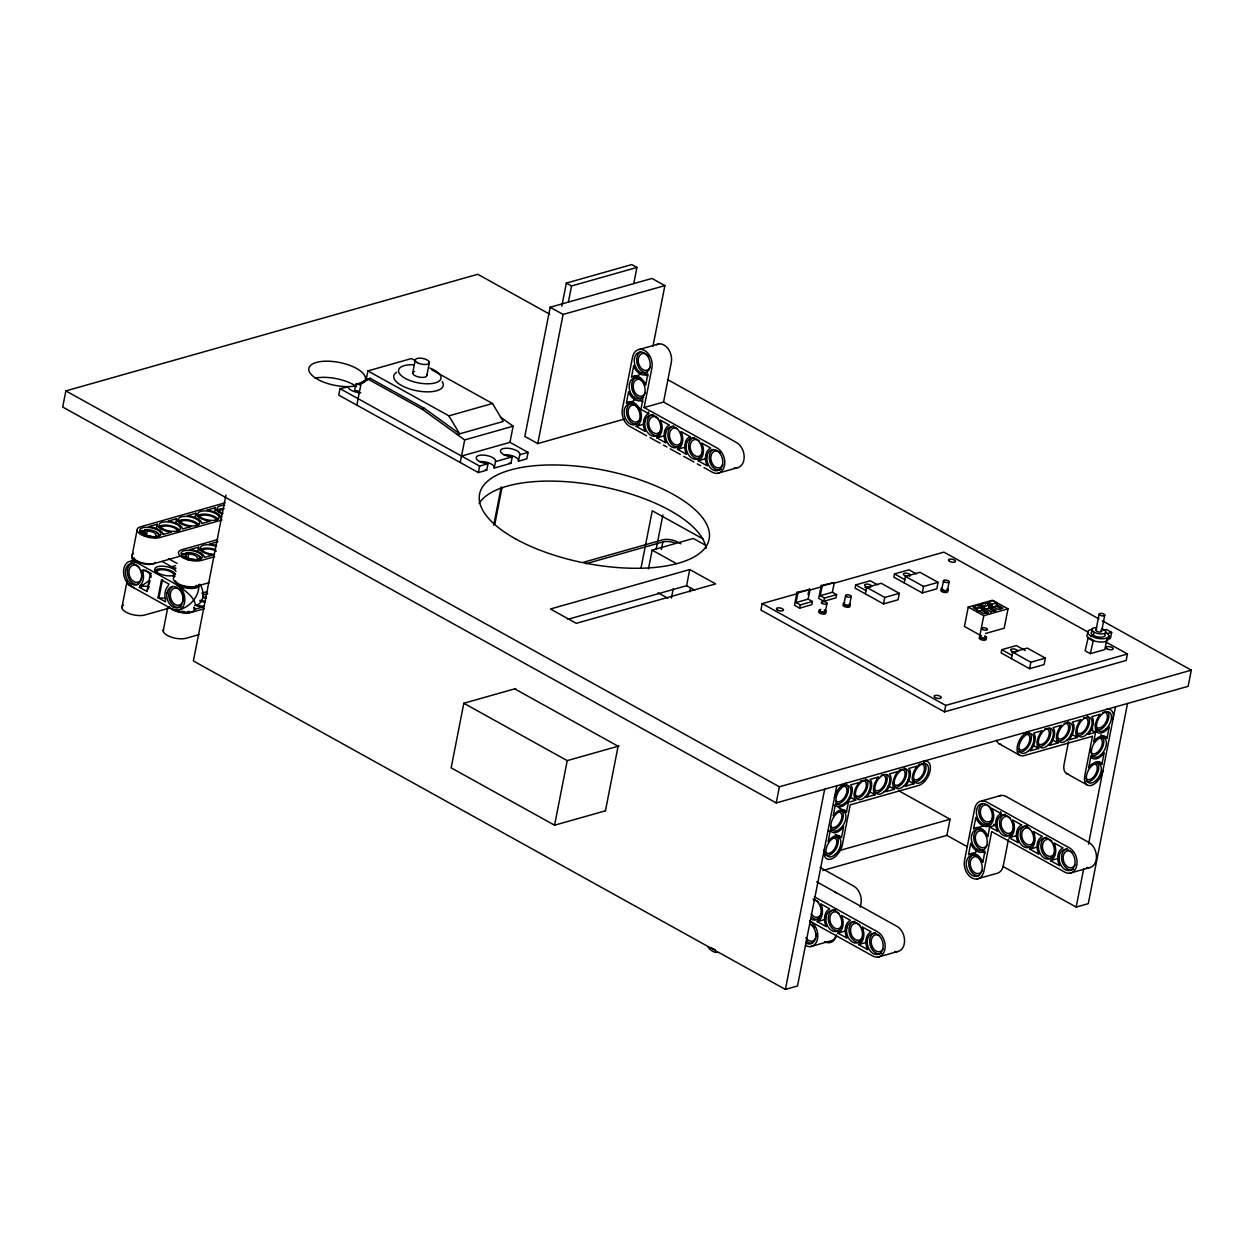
<?xml version="1.0" encoding="UTF-8"?>
<svg xmlns="http://www.w3.org/2000/svg" width="1254" height="1254" viewBox="0 0 1254 1254"><rect width="100%" height="100%" fill="white"/><g stroke="black" fill="none" stroke-linecap="round" stroke-linejoin="round"><path stroke-width="1.5" d="M150.966 577.436L151.138 575.508L147.643 571.558M130.855 562.262L131.952 560.742L135.902 562.137L177.269 585.069C184.26 590.211 193.9 596.136 195.577 605.165L194.636 605.557M180.012 586.809L177.269 585.069L179.698 586.888A13.496 9.64 74.2 0 1 184.197 604.114A13.496 9.64 74.2 0 1 172.519 609.287L131.153 586.355L128.817 583.972M183.021 589.051L183.335 587.421A13.496 5.471 11.1 0 0 199.637 584.489M141.89 532.715L142.329 530.458L144.868 531.868L144.179 535.38M549.644 314.158L477.774 274.281L65.866 390.903L62.7 407.048L776.226 802.936L1188.134 686.314L1191.3 670.153L1102.329 620.793M121.889 607.626L126.952 581.793M132.015 555.961L137.094 530.128M147.079 591.48L139.429 587.389L140.73 584.975A13.496 9.64 74.2 0 0 143.097 572.859L142.925 569.614L151.358 573.486M139.429 587.389L143.066 586.355L143.379 584.74L149.007 580.696M156.248 529.063L157.189 524.219A13.136 5.329 11.1 0 0 171.406 532.119L162.926 534.517A13.136 5.329 11.1 0 0 148.709 526.633L157.189 524.219M146.906 591.527L150.386 573.752M149.273 584.145L149.963 580.586M158.02 597.703L161.5 579.928L168.976 584.066L167.675 586.48A13.496 9.64 74.2 0 0 165.324 598.597L165.481 601.842L158.02 597.703L165.653 598.377M158.992 597.421L162.471 579.646M175.623 523.576L176.579 518.733A13.136 5.329 11.1 0 0 190.796 526.633L182.316 529.031A13.136 5.329 11.1 0 0 168.099 521.131L176.579 518.733M163.192 630.887L167.895 606.905M195.013 518.09L195.953 513.247A13.136 5.329 11.1 0 0 210.17 521.131L201.69 523.545A13.136 5.329 11.1 0 0 187.473 515.645L195.953 513.247M197.615 552.011L198.555 547.167A13.136 5.329 11.1 0 0 212.772 555.052L204.292 557.45A13.136 5.329 11.1 0 0 190.075 549.566L198.555 547.167M214.387 512.604L215.343 507.76L206.863 510.159A13.136 5.329 11.1 0 1 221.08 518.059M225.939 495.064L193.382 660.952L785.396 989.422L797.513 985.989L836.794 785.772M360.76 392.8L358.252 392.565A9.891 4.013 11.1 0 1 348.204 386.984L340.006 388.646L338.737 395.104L478.338 472.554L486.709 470.187L487.978 463.729L486.223 463.572A9.891 4.013 11.1 0 1 476.175 457.992L476.426 456.973A9.891 4.013 11.1 0 1 483.088 455.077L485.596 455.312A9.891 4.013 11.1 0 1 495.643 460.892L494.201 468.071L510.942 463.322L512.212 456.864L510.456 456.707A9.891 4.013 11.1 0 1 500.393 451.126L500.644 450.108A9.891 4.013 11.1 0 1 507.306 448.227L509.829 448.462A9.891 4.013 11.1 0 1 519.877 454.042L518.435 461.206L526.805 458.839L528.075 452.38L509.97 442.333L461.519 456.064M365.165 381.529L355.87 384.147L354.6 390.621L356.355 390.778A9.891 4.013 11.1 0 1 358.895 391.295M356.841 405.152L361.277 382.533L370.134 378.269L424.416 408.381L459.622 433.821L448.916 415.858L367.877 370.902L365.964 380.589L363.55 381.279M412.676 373.19L415.215 360.274M426.846 375.307L429.385 362.39M460.249 462.522L464.685 439.919L513.137 426.188L509.97 442.333M478.338 472.554L479.608 466.096L487.978 463.729M493.731 525.128L501.224 486.96M494.844 524.141L501.976 487.712M515.707 688.571L463.823 703.259L451.158 767.84L554.566 825.21L605.29 810.852M652.942 346.402L664.871 285.614L651.955 278.451L550.177 307.261L524.846 436.423L537.762 443.602L624.461 419.055M561.823 306.164L566.353 283.106L631.765 264.578L636.938 267.447L633.772 283.592M537.762 443.602L563.109 314.44L664.871 285.614M568.36 302.12L571.526 285.975L636.938 267.447M626.389 403.051L628.615 391.75A13.136 9.389 74.2 0 0 642.832 399.634L640.935 409.321L648.679 413.632A13.136 9.389 74.2 0 0 645.199 431.392L636.154 426.36A13.136 9.389 74.2 0 0 640.355 410.324L639.007 407.628A13.136 9.389 74.2 0 0 626.389 403.051L633.662 400.998L634.399 397.22M554.566 825.21L567.231 760.629L619.115 745.942M703.996 467.585L712.429 472.272A13.496 9.64 74.2 0 0 724.498 465.532A13.496 9.64 74.2 0 0 717.178 448.054L644.148 407.534L651.908 367.971A13.496 9.64 74.2 0 0 644.587 350.477A13.496 9.64 74.2 0 0 632.518 357.218L622.376 408.882A13.496 9.64 74.2 0 0 629.696 426.376L646.578 435.734M644.148 407.534L663.538 402.048L671.298 362.484A13.496 9.64 74.2 0 0 667.504 347.969A13.496 9.64 74.2 0 0 656.422 344.74M641.029 568.015L652.252 510.77L703.133 539.001M648.475 568.83L652.143 550.13L693.321 538.468L704.638 544.738M656.14 549.33L662.88 514.986M605.447 810.805L618.112 746.224L514.704 688.854M661.36 549.503L662.849 541.963A10.8 4.373 11.1 0 1 675.608 543.17M671.392 598.127L673.226 588.769M567.968 619.272L686.581 585.696L689.747 569.535L715.595 583.894L576.276 623.332L550.428 608.989L689.747 569.535M689.825 591.778L690.562 588.032M797.779 593.518L762.181 603.582L760.912 610.04L944.466 711.88L1126.186 660.435L1127.456 653.977L1105.37 641.719M810.053 589.427L797.027 592.358L794.487 605.274L799.66 608.143L811.777 604.71L812.42 601.481L808.156 599.114L796.039 602.547L797.936 592.86L810.053 589.427L808.156 599.114M799.66 608.143L800.303 604.914L812.42 601.481M808.062 594.459L809.144 588.925M776.226 802.936L779.392 786.791L1191.3 670.153M834.286 582.577L821.26 585.493L818.721 598.409L823.894 601.277L836.01 597.844L836.637 594.615L832.39 592.264L820.273 595.681L822.169 585.994L834.286 582.577L832.39 592.264M823.894 601.277L824.521 598.048L836.637 594.615M825.43 611.372L827.013 603.299M843.989 603.676L845.588 595.603M849.663 604.522L851.247 596.449M877.628 584.881L870.245 580.774L855.698 584.897L855.071 588.126L883.506 603.895L898.052 599.788L899.306 593.33L881.217 583.282L866.671 587.405L865.417 593.863M785.396 989.422L824.677 789.205M883.506 603.895L884.775 597.437L899.306 593.33M846.528 811.996L848.425 802.309L855.698 800.256A13.136 7.493 -61 0 1 859.178 782.496L850.698 784.894A13.136 7.493 -61 0 1 848.331 801.212L846.419 803.406A13.136 7.493 -61 0 1 835.415 804.472L833.205 815.774A13.136 7.493 -61 0 1 846.528 811.996L838.769 807.701A13.136 7.493 -61 0 0 838.111 806.761M916.392 573.893L909.009 569.802L894.478 573.909L893.836 577.138L922.27 592.923L936.816 588.8L938.086 582.342L919.981 572.31L905.451 576.417L904.181 582.875M860.244 907.253L860.965 903.554A13.496 9.64 74.2 0 0 853.645 886.076L820.116 867.454M922.27 592.923L923.54 586.464L938.086 582.342M941.895 588.957L943.478 580.884M947.554 589.803L949.137 581.731M944.466 711.88L945.735 705.422L1127.456 653.977M1007.997 608.848L992.478 600.243L968.245 607.093L964.451 626.467L979.954 635.073L983.763 615.698L1007.997 608.848L1004.188 628.223L985.55 633.489M985.707 609.099L988.936 608.19L995.394 611.764L995.707 610.149L990.864 611.529L978.418 604.867L973.574 606.231L973.261 607.845L983.606 613.582L988.45 612.218L979.405 607.187M976.819 611.607L977.446 608.378L982.305 607.014L981.663 610.243L978.433 611.153M978.104 606.481L978.418 604.867M980.534 605.792L980.847 604.177L985.691 602.798L989.563 604.961L988.936 608.19M984.092 609.554L984.719 606.325L989.563 604.961M985.378 604.412L985.691 602.798M996.836 602.892L991.992 604.271L991.365 607.5L996.209 606.121L996.836 602.892L992.964 600.744L988.121 602.124L987.791 603.738L998.137 609.475L1002.981 608.096L996.522 604.506M822.64 870.558L946.895 835.383L950.062 819.238L898.836 790.819M990.55 613.143L990.864 611.529M1025.161 650.481L1016.304 645.575L1001.758 649.682L1001.131 652.911L1029.565 668.696L1044.112 664.573L1045.366 658.115L1027.277 648.083L1012.73 652.19L1011.476 658.648M968.543 854.57L970.768 843.268A13.136 9.389 74.2 0 0 984.986 851.152L982.76 862.47A13.136 9.389 74.2 0 0 968.543 854.57L975.816 852.516L976.552 848.754M973.606 828.737L975.831 817.436A13.136 9.389 74.2 0 0 987.588 826.386L989.625 825.555A13.136 9.389 74.2 0 0 991.93 808.469L1000.974 813.485A13.136 9.389 74.2 0 0 997.494 831.245L989.735 826.935L987.838 836.622A13.136 9.389 74.2 0 0 973.606 828.737L980.879 826.684A13.136 9.389 74.2 0 1 983.34 825.634M1029.565 668.696L1030.835 662.237L1045.366 658.115M1008.482 839.302L1003.31 865.668A13.496 9.64 74.2 0 1 996.397 873.474L977.023 878.96M1088.143 637.737L1085.133 650.795L1090.306 653.663L1104.837 649.541L1107.016 638.474M1068.518 741.725L1064.082 764.329A13.496 7.696 -61 0 0 1068.518 774.126M1093.943 632.173L1093.316 635.402L1090.886 636.076L1087.986 633.662A10.8 4.373 11.1 0 1 1092.547 629.336M1090.306 653.663L1093.316 640.606M1095.949 630.37L1099.131 614.225M1101.623 631.217L1104.79 615.071M1109.32 636.076L1108.74 639.007L1110.433 638.537L1111.64 632.377L1106.467 629.508L1103.739 630.276M1095.573 732.336L1093.676 742.023A13.136 7.493 -61 0 1 1107 738.245L1109.226 726.944A13.136 7.493 -61 0 1 1097.36 732.367L1096.137 731.051A13.136 7.493 -61 0 1 1100.275 714.231L1091.795 716.63A13.136 7.493 -61 0 1 1088.3 734.389L1095.573 732.336L1090.917 729.75M1101.937 764.078L1104.147 752.776A13.136 7.493 -61 0 1 1090.823 756.554L1088.613 767.856A13.136 7.493 -61 0 1 1101.937 764.078L1098.833 762.369M1003.028 866.514L1076.167 907.097L1083.644 868.959M1088.503 844.177L1115.449 706.88M1127.55 703.463L1088.284 903.664L1076.167 907.097M145.056 532.198L145.229 529.69A9.295 3.762 11.1 0 1 156.311 531.962A9.295 3.762 11.1 0 1 158.129 536.853L155.653 535.192A5.847 2.367 11.1 0 0 148.38 531.147L144.759 529.784M186.423 555.146L186.58 552.638A9.295 3.762 11.1 0 1 197.677 554.911A9.295 3.762 11.1 0 1 199.48 559.801L197.019 558.14A5.847 2.367 11.1 0 0 189.746 554.111L186.125 552.732M144.038 535.536L144.696 532.26M146.216 536.477L147.298 531.179M187.583 559.425L188.649 554.127M194.307 607.187A13.496 5.471 11.1 0 1 190.028 612.391A13.496 5.471 11.1 0 1 175.325 610.604C187.301 609.538 199.872 597.594 198.743 584.599M494.201 468.071L494.374 467.35A9.891 4.013 11.1 0 0 484.326 461.786L481.818 461.535A9.891 4.013 11.1 0 0 479.498 461.597M518.435 461.206L518.607 460.5A9.891 4.013 11.1 0 0 508.56 454.92L506.052 454.685A9.891 4.013 11.1 0 0 503.732 454.747M147.392 589.929L149.054 587.217M144.868 531.868L144.445 532.276A5.847 2.367 11.1 0 0 151.718 536.304L155.355 537.684M183.648 557.434A9.295 3.762 11.1 0 1 183.35 553.563L185.811 555.224A5.847 2.367 11.1 0 0 193.085 559.253L194.182 559.221M365.964 380.589L370.134 378.269M142.329 530.458L141.984 530.614A9.295 3.762 11.1 0 0 142.282 534.486M996.131 823.925L994.861 824.317A13.136 9.389 74.2 0 1 993.529 824.474M367.877 370.902L411.484 358.55L414.87 360.415M367.704 378.943L422.002 409.07L424.416 408.381M639.43 349.411L658.805 343.925M448.916 415.858L492.524 403.506L503.23 421.469L457.208 434.511M633.286 376.702L638.725 375.15A13.136 9.389 74.2 0 1 641.186 374.1M225.093 502.838L140.667 526.743A13.496 5.471 11.1 0 0 141.279 534.69A13.496 5.471 11.1 0 0 160.057 537.496L221.974 519.971M217.679 539.581L182.034 549.675A13.496 5.471 11.1 0 0 182.645 557.622A13.496 5.471 11.1 0 0 201.424 560.428L214.559 556.713M495.471 461.613L512.212 456.864M519.705 454.747L528.075 452.38M217.945 541.681L209.465 544.079A13.136 5.329 11.1 0 1 216.597 545.788M636.154 426.36L643.427 424.307M179.385 556.415L154.994 563.328A13.496 5.471 11.1 0 1 137.564 561.196A13.496 5.471 11.1 0 1 133.582 553.422M142.595 571.228L146.232 570.194M169.933 567.247L175.56 565.664M656.83 437.834L665.89 442.866A13.136 9.389 74.2 0 1 669.37 425.106L660.325 420.074A13.136 9.389 74.2 0 1 656.83 437.834L664.103 435.781A13.136 9.389 74.2 0 0 665.278 435.122M139.743 585.775L143.379 584.74M677.521 449.308L686.565 454.34A13.136 9.389 74.2 0 1 690.045 436.58L681 431.548A13.136 9.389 74.2 0 1 677.521 449.308L684.778 447.255M209.496 582.546L196.361 586.261A13.496 5.471 11.1 0 1 178.93 584.129A13.496 5.471 11.1 0 1 174.949 576.354M201.847 593.158L207.474 591.574M202.646 595.101L207.741 593.659M169.243 608.096L144.853 614.993A13.496 5.471 11.1 0 1 127.422 612.861A13.496 5.471 11.1 0 1 123.441 605.086M698.196 460.798L707.24 465.814A13.136 9.389 74.2 0 1 710.736 448.054L701.676 443.023A13.136 9.389 74.2 0 1 698.196 460.798L705.469 458.729A13.136 9.389 74.2 0 0 706.645 458.071M204.355 608.707L191.235 612.422A13.496 5.471 11.1 0 1 168.82 606.575M717.601 473.338L736.976 467.852M199.292 634.54L186.156 638.255A13.496 5.471 11.1 0 1 170.199 636.75A13.496 5.471 11.1 0 1 163.522 629.508M583.627 562.231L662.676 539.847A10.8 4.373 11.1 0 1 677.709 542.089L680.812 543.813M586.041 563.704L662.849 541.963M809.018 590.321L822.138 586.621M833.377 583.439L943.901 552.136L1088.378 632.282M1107.533 633.536L1111.64 632.377M875.088 794.77L866.608 797.168A13.136 7.493 -61 0 0 870.088 779.408L878.568 777.01A13.136 7.493 -61 0 0 875.088 794.77L868.881 791.321M894.463 789.283L885.982 791.682A13.136 7.493 -61 0 0 889.478 773.922L897.958 771.508A13.136 7.493 -61 0 0 894.463 789.283L888.255 785.835M913.852 783.781L905.372 786.195A13.136 7.493 -61 0 0 908.852 768.436L917.332 766.022A13.136 7.493 -61 0 0 913.852 783.781L907.645 780.349M1038.641 748.466L1030.161 750.864A13.136 7.493 -61 0 0 1033.641 733.104L1042.121 730.69A13.136 7.493 -61 0 0 1038.641 748.466L1032.434 745.017M1058.015 742.964L1049.535 745.378A13.136 7.493 -61 0 0 1053.015 727.618L1061.495 725.204A13.136 7.493 -61 0 0 1058.015 742.964L1051.808 739.531M1077.405 737.477L1068.925 739.876A13.136 7.493 -61 0 0 1072.405 722.116L1080.885 719.718A13.136 7.493 -61 0 0 1077.405 737.477L1071.198 734.045M981.568 800.945L1000.958 795.459M838.989 850.682L950.062 819.238M989.735 826.935L997.008 824.881M1010.943 837.186L1016.398 835.634A13.136 9.389 74.2 0 0 1017.574 834.976M1029.8 849.177L1038.845 854.193A13.136 9.389 74.2 0 1 1042.34 836.434L1033.28 831.418A13.136 9.389 74.2 0 1 1029.8 849.177L1037.074 847.108A13.136 9.389 74.2 0 0 1038.249 846.45M817.232 921.627L826.276 926.643A13.136 9.389 74.2 0 1 829.756 908.884L820.712 903.868A13.136 9.389 74.2 0 1 817.232 921.627L824.489 919.558A13.136 9.389 74.2 0 0 825.665 918.9M1050.491 860.652L1059.536 865.668A13.136 9.389 74.2 0 1 1063.016 847.908L1053.971 842.892A13.136 9.389 74.2 0 1 1050.491 860.652L1057.749 858.582A13.136 9.389 74.2 0 0 1058.94 857.924M837.907 933.101L846.952 938.117A13.136 9.389 74.2 0 1 850.431 920.358L841.387 915.342A13.136 9.389 74.2 0 1 837.907 933.101L845.18 931.032A13.136 9.389 74.2 0 0 846.356 930.374M810.617 946.598L830.007 941.111A13.496 9.64 74.2 0 0 835.963 936.268M1069.881 873.192L1089.271 867.705M858.582 944.575L867.643 949.591A13.136 9.389 74.2 0 1 871.122 931.832L862.078 926.816A13.136 9.389 74.2 0 1 858.582 944.575L865.856 942.506M877.988 957.115L897.362 951.629M149.038 586.214L143.066 586.355M355.87 384.147L357.625 384.32A9.891 4.013 11.1 0 1 360.149 384.837M509.187 463.165L510.942 463.322M484.953 470.031L486.709 470.187M175.435 610.181L172.519 609.287L175.325 610.604M180.09 586.37L183.335 587.421M1090.886 636.076L1095.745 637.957A10.8 4.373 11.1 0 0 1108.332 634.399L1105.432 631.969M566.353 283.106L571.526 285.975M550.177 307.261L563.109 314.44M667.708 379.664L1098.896 618.896M663.538 402.048L736.568 442.552A13.496 9.64 74.2 0 1 744.108 458.415A13.496 9.64 74.2 0 1 734.405 467.758M1087.673 637.878L1092.845 640.747M996.209 606.121L1001.053 608.817M988.121 602.124L991.992 604.271M989.249 606.575L995.707 610.149M980.847 604.177L984.719 606.325M981.663 610.243L988.136 613.833M973.574 606.231L977.446 608.378M968.245 607.093L983.763 615.698M905.451 576.417L923.54 586.464M649.964 437.615L660.09 443.226M663.476 445.107L666.846 446.973M670.216 448.854L680.358 454.465M683.728 456.346L693.854 461.958M697.24 463.839L700.61 465.704M894.478 573.909L904.808 579.646M1012.73 652.19L1030.835 662.237M1001.758 649.682L1012.103 655.419M866.671 587.405L884.775 597.437M855.698 584.897L866.044 590.634M1100.793 734.813L1107 738.245M821.26 585.493L822.169 585.994M431.752 369.789L492.524 403.506M820.273 595.681L824.521 598.048M797.027 592.358L797.936 592.86M796.039 602.547L800.303 604.914M762.181 603.582L945.735 705.422M1066.558 773.53L1087.249 785.004M652.143 550.13L676.376 563.579M999.156 743.826L1019.847 755.3M340.006 388.646L479.608 466.096M686.581 585.696L694.653 590.164M658.099 592.828L667.786 598.205M946.895 835.383L967.304 846.701M849.491 796.807L855.698 800.256M65.866 390.903L779.392 786.791M835.258 834.396L839.914 836.967M816.62 881.766L896.955 926.345A13.496 9.64 74.2 0 1 904.495 942.209A13.496 9.64 74.2 0 1 894.792 951.535M814.332 896.735L877.565 931.832A13.496 9.64 74.2 0 1 884.885 949.309A13.496 9.64 74.2 0 1 872.815 956.05L809.582 920.953M463.823 703.259L567.231 760.629M168.553 558.72L177.112 563.469M162.346 561.573L175.576 568.924M500.487 417.049L513.137 426.188M422.002 409.07L464.685 439.919M356.042 385.809A28.795 11.662 11.1 0 1 310.24 373.284A28.795 11.662 11.1 0 1 339.489 362.484A28.795 11.662 11.1 0 1 362.108 383.567M315.036 378.144A28.795 11.662 11.1 0 1 356.638 386.64M479.044 503.544A116.983 47.401 11.1 0 1 600.65 486.317A116.983 47.401 11.1 0 1 706.096 548.374M849.522 605.416A3.605 1.458 11.1 0 1 846.622 607.202A3.605 1.458 11.1 0 1 843.393 604.506M825.681 612.689A3.605 1.458 11.1 0 1 821.48 613.88A3.605 1.458 11.1 0 1 819.693 611.137M986.099 638.756A3.605 1.458 11.1 0 1 981.898 639.948A3.605 1.458 11.1 0 1 980.126 637.204M947.146 588.69A3.605 1.458 11.1 0 1 947.303 590.806A3.605 1.458 11.1 0 1 946.268 592.546A3.605 1.458 11.1 0 1 941.393 591.277A3.605 1.458 11.1 0 1 942.538 589.427M864.931 587.499A3.605 1.458 11.1 0 1 867.392 587.436M870.731 587.138A3.605 1.458 11.1 0 1 865.135 585.994A3.605 1.458 11.1 0 1 867.11 584.113A3.605 1.458 11.1 0 1 871.687 586.229M907.018 576.229A3.605 1.458 11.1 0 1 903.46 573.83A3.605 1.458 11.1 0 1 908.586 573.689A3.605 1.458 11.1 0 1 909.495 576.166M1011.696 652.158A3.605 1.458 11.1 0 1 1015.238 652.691M1016.069 652.064A3.605 1.458 11.1 0 1 1010.818 650.371A3.605 1.458 11.1 0 1 1014.094 648.992A3.605 1.458 11.1 0 1 1017.652 651.39M849.836 603.801A3.605 1.458 11.1 0 1 848.958 605.619A3.605 1.458 11.1 0 1 844.193 604.647A3.605 1.458 11.1 0 1 844.24 602.657M824.27 609.914A3.605 1.458 11.1 0 1 825.383 612.328A3.605 1.458 11.1 0 1 819.959 611.513A3.605 1.458 11.1 0 1 820.727 609.397M824.536 610.4A2.884 1.16 11.1 0 1 824.662 612.109A2.884 1.16 11.1 0 1 820.665 611.497A2.884 1.16 11.1 0 1 820.539 609.805M849.24 603.864A2.884 1.16 11.1 0 1 848.535 605.321A2.884 1.16 11.1 0 1 844.726 604.538A2.884 1.16 11.1 0 1 844.757 602.939M984.703 635.982A3.605 1.458 11.1 0 1 985.816 638.396A3.605 1.458 11.1 0 1 980.393 637.581A3.605 1.458 11.1 0 1 981.161 635.464M947.303 590.806A3.605 1.458 11.1 0 1 942.303 590.054A3.605 1.458 11.1 0 1 942.13 587.938M984.97 636.468A2.884 1.16 11.1 0 1 984.923 638.208A2.884 1.16 11.1 0 1 980.753 637.361A2.884 1.16 11.1 0 1 981.521 635.762M947.428 589.474A2.884 1.16 11.1 0 1 944.45 590.509A2.884 1.16 11.1 0 1 942.224 588.408M1107.69 637.628A10.8 4.373 11.1 0 1 1095.103 641.186L1087.343 636.891A10.8 4.373 11.1 0 1 1088.143 633.631M1104.931 634.273A7.195 2.916 11.1 0 1 1096.545 636.64A7.195 2.916 11.1 0 1 1092.986 631.154M1100.73 630.245A2.884 1.16 11.1 0 1 1100.855 631.938A2.884 1.16 11.1 0 1 1096.858 631.342A2.884 1.16 11.1 0 1 1096.717 629.649M1102.125 628.724A7.195 2.916 11.1 0 1 1103.959 633.662A7.195 2.916 11.1 0 1 1092.767 631.373A7.195 2.916 11.1 0 1 1096.733 627.627M640.198 400.277A13.136 9.389 74.2 0 1 642.879 401.766M702.773 451.456A8.668 6.192 74.2 0 1 694.481 455.453A8.668 6.192 74.2 0 1 690.672 443.242A8.668 6.192 74.2 0 1 699.638 441.377M698.776 458.541A10.8 7.712 74.2 0 1 688.885 449.12A10.8 7.712 74.2 0 1 694.308 437.458M681.486 441.878A8.668 6.192 74.2 0 1 673.273 443.587A8.668 6.192 74.2 0 1 669.793 432.395A8.668 6.192 74.2 0 1 677.395 428.743M679.997 446.408A10.8 7.712 74.2 0 1 668.554 439.01A10.8 7.712 74.2 0 1 673.633 425.984M636.734 424.118A10.8 7.712 74.2 0 1 626.828 414.698A10.8 7.712 74.2 0 1 632.267 403.036M640.12 418.93A8.668 6.192 74.2 0 1 630.934 419.698A8.668 6.192 74.2 0 1 629.492 407.158A8.668 6.192 74.2 0 1 638.944 408.569M659.322 434.934A10.8 7.712 74.2 0 1 647.879 427.536A10.8 7.712 74.2 0 1 652.958 414.51M661.407 428.507A8.668 6.192 74.2 0 1 653.115 432.505A8.668 6.192 74.2 0 1 649.306 420.294A8.668 6.192 74.2 0 1 658.272 418.428M645.199 393.098A8.668 6.192 74.2 0 1 636.985 394.806A8.668 6.192 74.2 0 1 633.489 383.614A8.668 6.192 74.2 0 1 641.092 379.962M643.71 397.628A10.8 7.712 74.2 0 1 632.267 390.229A10.8 7.712 74.2 0 1 637.346 377.203M690.029 436.658A13.136 9.389 74.2 0 1 689.998 438.445M648.506 411.876A13.136 9.389 74.2 0 1 648.663 413.71M721.363 469.372A10.8 7.712 74.2 0 1 710.407 463.275A10.8 7.712 74.2 0 1 713.087 449.575M722.853 464.826A8.668 6.192 74.2 0 1 714.137 466.096A8.668 6.192 74.2 0 1 711.598 454.12A8.668 6.192 74.2 0 1 720.313 452.851M650.262 367.265A8.668 6.192 74.2 0 1 641.076 368.033A8.668 6.192 74.2 0 1 639.634 355.478A8.668 6.192 74.2 0 1 649.07 356.888M646.876 372.454A10.8 7.712 74.2 0 1 637.33 364.397A10.8 7.712 74.2 0 1 640.496 352.013M645.277 374.444A13.136 9.389 74.2 0 1 647.942 375.934M442.223 381.577A25.19 10.204 11.1 0 1 416.062 390.637A25.19 10.204 11.1 0 1 396.64 372.266M429.793 368.049A21.6 8.747 11.1 0 1 435.279 382.862A21.6 8.747 11.1 0 1 401.703 375.996A21.6 8.747 11.1 0 1 413.601 364.742M426.548 374.491A7.195 2.916 11.1 0 1 418.146 376.874A7.195 2.916 11.1 0 1 414.588 371.388M214.199 554.315A10.8 4.373 11.1 0 1 200.546 547.402A10.8 4.373 11.1 0 1 216.127 546.462M200.138 550.098A10.8 4.373 11.1 0 1 215.5 549.691M201.957 551.509A8.668 3.511 11.1 0 1 206.957 548.97A8.668 3.511 11.1 0 1 216.331 551.133M181.736 554.66A10.8 4.373 11.1 0 1 188.022 553.531M198.367 556.227A10.8 4.373 11.1 0 1 201.267 558.641M184.871 554.817A8.668 3.511 11.1 0 1 186.595 554.519M222.883 513.262A10.8 4.373 11.1 0 1 217.334 507.995A10.8 4.373 11.1 0 1 224.827 505.409M222.428 513.936A13.136 5.329 11.1 0 1 215.343 507.76M158.772 527.166A10.8 4.373 11.1 0 1 170.168 525.598A10.8 4.373 11.1 0 1 179.745 531.445M160.59 528.577A8.668 3.511 11.1 0 1 168.835 526.241A8.668 3.511 11.1 0 1 177.66 531.132M139.382 532.652A10.8 4.373 11.1 0 1 144.132 530.661M157.001 533.279A10.8 4.373 11.1 0 1 159.901 535.709M199.355 517.604A8.668 3.511 11.1 0 1 208.728 515.457A8.668 3.511 11.1 0 1 216.205 521.053M197.536 516.178A10.8 4.373 11.1 0 1 207.537 514.375A10.8 4.373 11.1 0 1 218.055 519.25M142.204 532.433A8.668 3.511 11.1 0 1 145.229 531.571M179.965 523.09A8.668 3.511 11.1 0 1 188.225 520.755A8.668 3.511 11.1 0 1 197.035 525.645M179.134 520.739A10.8 4.373 11.1 0 1 189.542 520.112A10.8 4.373 11.1 0 1 198.681 524.736M217.898 509.767A10.8 4.373 11.1 0 1 224.184 508.638M218.729 512.118A8.668 3.511 11.1 0 1 222.757 509.626M139.57 568.062A8.825 6.301 74.2 0 0 138.128 566.557L135.84 565.288A8.825 6.301 74.2 0 0 129.272 569.567L129.021 570.836A8.825 6.301 74.2 0 0 132.783 580.853L135.071 582.122A8.825 6.301 74.2 0 0 141.639 577.843L141.89 576.574A8.825 6.301 74.2 0 0 140.746 569.959M131.153 586.355A13.496 9.64 74.2 0 1 123.597 570.507A13.496 9.64 74.2 0 1 133.3 561.165L135.902 562.137A13.496 5.471 11.1 0 1 132.046 556.196M133.959 587.656A13.496 5.471 11.1 0 1 127.297 580.414M173.115 576.354A8.825 3.574 11.1 0 0 172.143 572.592L169.854 571.322A8.825 3.574 11.1 0 0 159.65 569.912A8.825 3.574 11.1 0 0 157.079 573.627M175.199 574.708A10.973 4.452 11.1 0 1 158.286 573.125A10.973 4.452 11.1 0 1 159.963 566.259A10.973 4.452 11.1 0 1 176.015 571.401M154.634 570.868A10.973 4.452 11.1 0 1 164.807 569.05A10.973 4.452 11.1 0 1 175.497 573.987M199.966 584.254A13.496 9.64 74.2 0 1 195.859 605.212M179.777 611.466A5.847 2.367 11.1 0 1 178.366 611.011M184.73 611.591A10.973 4.452 11.1 0 1 181.94 611.325M179.134 610.761A10.973 4.452 11.1 0 1 176.5 609.914M181.031 606.717A10.973 7.837 74.2 0 1 169.886 600.525A10.973 7.837 74.2 0 1 172.613 586.59M182.112 592.907A8.825 6.301 74.2 0 0 179.494 589.505L177.206 588.236A8.825 6.301 74.2 0 0 170.638 592.515L170.387 593.785A8.825 6.301 74.2 0 0 174.149 603.801L176.438 605.071A8.825 6.301 74.2 0 0 183.006 600.791L183.256 599.522A8.825 6.301 74.2 0 0 182.912 595.054M189.338 560.068A9.295 3.762 11.1 0 1 187.097 559.347M196.878 585.257A10.973 4.452 11.1 0 1 185.278 586.841A10.973 4.452 11.1 0 1 175.544 580.9M155.512 562.309A10.973 4.452 11.1 0 1 143.928 563.892A10.973 4.452 11.1 0 1 134.178 557.952M137.721 584.427A10.973 7.837 74.2 0 1 127.657 574.834A10.973 7.837 74.2 0 1 133.19 562.983M923.414 761.256A13.496 7.696 -61 0 1 930.123 770.787A13.496 7.696 -61 0 1 918.665 785.474L850.212 804.849L842.453 844.412A13.496 7.696 -61 0 1 830.994 859.1A13.496 7.696 -61 0 1 824.286 849.554M834.427 797.889A13.496 7.696 -61 0 1 845.886 783.201M904.353 767.997A10.8 6.16 -61 0 1 905.059 779.22A10.8 6.16 -61 0 1 895.356 787.308M899.04 770.332A8.668 4.953 -61 0 1 905.09 773.201A8.668 4.953 -61 0 1 900.153 783.766A8.668 4.953 -61 0 1 893.256 782.747M886.17 774.596A10.8 6.16 -61 0 1 884.305 787.167A10.8 6.16 -61 0 1 874.414 792.324M881.217 775.129A8.668 4.953 -61 0 1 884.509 784.361A8.668 4.953 -61 0 1 874.477 789.581M846.199 784.471A10.8 6.16 -61 0 1 846.262 796.948A10.8 6.16 -61 0 1 835.65 803.297M842.453 786.101A8.668 4.953 -61 0 1 845.729 795.334A8.668 4.953 -61 0 1 835.713 800.554M863.301 780.443A8.668 4.953 -61 0 1 864.006 791.823A8.668 4.953 -61 0 1 854.491 793.719M860.275 781.305A8.668 4.953 -61 0 1 861.827 780.615M865.589 778.969A10.8 6.16 -61 0 1 866.295 790.192A10.8 6.16 -61 0 1 856.592 798.281M838.848 811.777A8.668 4.953 -61 0 1 840.149 822.169A8.668 4.953 -61 0 1 830.65 826.386M841.136 810.303A10.8 6.16 -61 0 1 841.199 822.781A10.8 6.16 -61 0 1 830.571 829.129M834.129 805.303A13.136 7.493 -61 0 1 836.355 805.57M921.439 763.984A8.668 4.953 -61 0 1 922.756 774.392A8.668 4.953 -61 0 1 913.257 778.609M918.43 764.846A8.668 4.953 -61 0 1 919.981 764.141M923.743 762.51A10.8 6.16 -61 0 1 923.806 774.988A10.8 6.16 -61 0 1 913.178 781.352M837.264 837.249A10.8 6.16 -61 0 1 835.399 849.82A10.8 6.16 -61 0 1 825.508 854.962M832.311 837.766A8.668 4.953 -61 0 1 835.603 846.999A8.668 4.953 -61 0 1 825.571 852.218M829.066 831.136A13.136 7.493 -61 0 1 831.292 831.402M1028.813 731.411A13.496 7.696 -61 0 0 1017.355 746.099A13.496 7.696 -61 0 0 1024.063 755.629L1092.516 736.255L1084.757 775.803A13.496 7.696 -61 0 0 1091.466 785.349A13.496 7.696 -61 0 0 1102.924 770.661M1001.115 744.406A13.496 7.696 -61 0 1 996.711 740.33M1106.357 709.466A13.496 7.696 -61 0 1 1113.066 718.997M1093.378 731.803A13.136 7.493 -61 0 1 1096.827 731.819M1092.783 728.809A13.136 7.493 -61 0 1 1090.557 728.543M1044.77 728.825A8.668 4.953 -61 0 1 1047.545 739.061A8.668 4.953 -61 0 1 1037.419 741.929M1049.723 728.292A10.8 6.16 -61 0 1 1048.595 739.656A10.8 6.16 -61 0 1 1039.519 746.491M1064.16 723.323A8.668 4.953 -61 0 1 1068.58 728.793A8.668 4.953 -61 0 1 1062.138 738.496A8.668 4.953 -61 0 1 1056.589 734.719M1067.906 721.693A10.8 6.16 -61 0 1 1067.969 734.17A10.8 6.16 -61 0 1 1057.341 740.534M1107.878 711.833A10.8 6.16 -61 0 1 1106.012 724.404A10.8 6.16 -61 0 1 1096.121 729.562M1102.924 712.35A8.668 4.953 -61 0 1 1107.345 717.805A8.668 4.953 -61 0 1 1100.902 727.508A8.668 4.953 -61 0 1 1095.353 723.746M1083.534 717.837A8.668 4.953 -61 0 1 1086.826 727.069A8.668 4.953 -61 0 1 1076.81 732.289M1087.296 716.206A10.8 6.16 -61 0 1 1087.359 728.684A10.8 6.16 -61 0 1 1076.731 735.048M1097.861 738.183A8.668 4.953 -61 0 1 1102.282 743.638A8.668 4.953 -61 0 1 1095.839 753.341A8.668 4.953 -61 0 1 1090.29 749.578M1094.726 740.048A8.668 4.953 -61 0 1 1096.294 738.872M1101.608 736.553A10.8 6.16 -61 0 1 1101.67 749.03A10.8 6.16 -61 0 1 1091.043 755.394M1029.142 732.665A10.8 6.16 -61 0 1 1029.205 745.142A10.8 6.16 -61 0 1 1018.577 751.507M1025.38 734.311A8.668 4.953 -61 0 1 1028.672 743.544A8.668 4.953 -61 0 1 1018.656 748.763M1097.736 763.498A10.8 6.16 -61 0 1 1095.871 776.069A10.8 6.16 -61 0 1 1085.98 781.226M1091.215 764.721A8.668 4.953 -61 0 1 1097.266 767.589A8.668 4.953 -61 0 1 1092.344 778.154A8.668 4.953 -61 0 1 1085.431 777.119M1090.698 757.4A13.136 7.493 -61 0 1 1091.764 757.651M834.271 891.563A13.496 9.64 74.2 0 1 836.684 893.365M836.512 934.873A13.496 9.64 74.2 0 1 824.442 941.613M812.984 899.04A10.8 7.712 74.2 0 1 821.088 912.52A10.8 7.712 74.2 0 1 811.244 919.198M881.766 953.15A10.8 7.712 74.2 0 1 870.307 945.735A10.8 7.712 74.2 0 1 875.386 932.71M863.097 930.876A8.668 6.192 74.2 0 1 857.078 940.186A8.668 6.192 74.2 0 1 850.714 928.321A8.668 6.192 74.2 0 1 860.025 925.154M861.075 941.676A10.8 7.712 74.2 0 1 849.632 934.261A10.8 7.712 74.2 0 1 854.711 921.235M883.239 948.604A8.668 6.192 74.2 0 1 875.026 950.313A8.668 6.192 74.2 0 1 871.546 939.136A8.668 6.192 74.2 0 1 879.148 935.468M841.873 925.656A8.668 6.192 74.2 0 1 833.173 926.925A8.668 6.192 74.2 0 1 830.634 914.95A8.668 6.192 74.2 0 1 839.349 913.68M838.487 930.844A10.8 7.712 74.2 0 1 828.361 920.028A10.8 7.712 74.2 0 1 836.089 909.824M821.731 907.927A8.668 6.192 74.2 0 1 818.893 916.768A8.668 6.192 74.2 0 1 811.134 913.837M813.783 900.356A8.668 6.192 74.2 0 1 818.658 902.206M819.708 918.727A10.8 7.712 74.2 0 1 811.73 917.066M810.209 921.314A13.496 9.64 74.2 0 1 817.53 938.791A13.496 9.64 74.2 0 1 805.46 945.532M717.758 952.366A13.496 9.64 74.2 0 1 708.071 946.989M809.739 923.728A10.8 7.712 74.2 0 1 815.586 937.726A10.8 7.712 74.2 0 1 805.93 943.102M715.141 949.654A10.8 7.712 74.2 0 1 711.128 947.428M815.884 938.086A8.668 6.192 74.2 0 1 805.82 937.741M810.115 924.323A8.668 6.192 74.2 0 1 814.692 927.725M816.667 934.058A8.668 6.192 74.2 0 1 816.479 936.189M812.482 943.274A10.8 7.712 74.2 0 1 806.416 940.97M1086.685 867.611A13.496 9.64 74.2 0 0 1096.404 858.285A13.496 9.64 74.2 0 0 1088.848 842.422L1006.131 796.525A13.496 9.64 74.2 0 0 998.576 796.259M986.036 825.587A13.136 9.389 74.2 0 1 990.096 827.452M1052.968 857.752A10.8 7.712 74.2 0 1 1041.525 850.337A10.8 7.712 74.2 0 1 1046.604 837.311M1054.99 846.952A8.668 6.192 74.2 0 1 1048.971 856.263A8.668 6.192 74.2 0 1 1042.607 844.397A8.668 6.192 74.2 0 1 1051.918 841.23M1030.38 846.92A10.8 7.712 74.2 0 1 1020.254 836.104A10.8 7.712 74.2 0 1 1027.982 825.916M1033.782 841.732A8.668 6.192 74.2 0 1 1025.568 843.44A8.668 6.192 74.2 0 1 1022.073 832.264A8.668 6.192 74.2 0 1 1029.675 828.596M989.014 823.972A10.8 7.712 74.2 0 1 979.484 815.915A10.8 7.712 74.2 0 1 982.65 803.532M992.416 818.784A8.668 6.192 74.2 0 1 983.23 819.567A8.668 6.192 74.2 0 1 981.788 807.012A8.668 6.192 74.2 0 1 991.224 808.422M1013.624 824.003A8.668 6.192 74.2 0 1 1007.605 833.314A8.668 6.192 74.2 0 1 1001.241 821.448A8.668 6.192 74.2 0 1 1010.552 818.282M1011.617 834.803A10.8 7.712 74.2 0 1 1000.159 827.389A10.8 7.712 74.2 0 1 1005.238 814.363M987.337 844.616A8.668 6.192 74.2 0 1 978.637 845.886A8.668 6.192 74.2 0 1 976.098 833.91A8.668 6.192 74.2 0 1 984.813 832.64M983.951 849.804A10.8 7.712 74.2 0 1 974.06 840.384A10.8 7.712 74.2 0 1 979.484 828.722M1000.786 811.73A13.136 9.389 74.2 0 1 1000.911 815.351M1073.659 869.226A10.8 7.712 74.2 0 1 1062.201 861.811A10.8 7.712 74.2 0 1 1067.279 848.786M1075.133 864.68A8.668 6.192 74.2 0 1 1066.433 865.95A8.668 6.192 74.2 0 1 1063.894 853.974A8.668 6.192 74.2 0 1 1072.609 852.704M978.888 875.637A10.8 7.712 74.2 0 1 968.981 866.216A10.8 7.712 74.2 0 1 974.421 854.554M982.274 870.448A8.668 6.192 74.2 0 1 973.559 871.718A8.668 6.192 74.2 0 1 971.035 859.742A8.668 6.192 74.2 0 1 979.735 858.473M982.352 851.795A13.136 9.389 74.2 0 1 985.033 853.284M173.397 568.109A10.8 4.373 11.1 0 1 175.921 568.046M189.291 611.341A10.8 4.373 11.1 0 1 187.144 611.733M184.62 611.795A10.8 4.373 11.1 0 1 181.877 611.544M179.118 610.98A10.8 4.373 11.1 0 1 176.516 610.149M203.994 606.309A10.8 4.373 11.1 0 1 195.906 604.647M203.336 597.625A10.8 4.373 11.1 0 1 205.938 598.456M195.436 605.321A13.136 5.329 11.1 0 0 202.584 607.046L194.104 609.444A13.136 5.329 11.1 0 0 193.712 607.861M202.929 596.732A13.136 5.329 11.1 0 1 206.393 597.782M200.013 601.168A8.668 3.511 11.1 0 1 204.308 602.296M199.935 600.29A10.8 4.373 11.1 0 1 205.295 601.685M633.678 365.917L631.467 377.219A13.136 9.389 74.2 0 1 645.685 385.103L647.895 373.802A13.136 9.389 74.2 0 1 633.678 365.917M830.352 830.305L828.142 841.606A13.136 7.493 -61 0 1 841.465 837.829L843.676 826.527A13.136 7.493 -61 0 1 830.352 830.305M974.671 808.736L964.53 860.401A13.496 9.64 74.2 0 0 971.85 877.894A13.496 9.64 74.2 0 0 983.92 871.169L991.679 831.606L1064.724 872.126A13.496 9.64 74.2 0 0 1076.794 865.401A13.496 9.64 74.2 0 0 1069.474 847.908L986.741 802.011A13.496 9.64 74.2 0 0 974.671 808.736M1021.649 824.96L1012.605 819.944A13.136 9.389 74.2 0 1 1009.125 837.703L1018.17 842.719A13.136 9.389 74.2 0 1 1021.649 824.96M515.598 538.906A116.983 47.401 11.1 0 0 706.488 545.835A116.983 47.401 11.1 0 0 560.961 465.093A116.983 47.401 11.1 0 0 515.598 538.906M1107.266 648.867A3.605 1.458 11.1 0 0 1113.144 649.07A3.605 1.458 11.1 0 0 1108.661 646.594A3.605 1.458 11.1 0 0 1107.266 648.867M949.56 561.369A3.605 1.458 11.1 0 0 955.438 561.573A3.605 1.458 11.1 0 0 950.955 559.096A3.605 1.458 11.1 0 0 949.56 561.369M935.233 697.569A3.605 1.458 11.1 0 0 941.111 697.788A3.605 1.458 11.1 0 0 936.628 695.296A3.605 1.458 11.1 0 0 935.233 697.569M777.527 610.071A3.605 1.458 11.1 0 0 783.405 610.29A3.605 1.458 11.1 0 0 778.922 607.798A3.605 1.458 11.1 0 0 777.527 610.071M846.481 596.575A2.884 1.16 11.1 0 0 851.168 596.747A2.884 1.16 11.1 0 0 847.594 594.757A2.884 1.16 11.1 0 0 846.481 596.575M822.248 603.425A2.884 1.16 11.1 0 0 826.95 603.597A2.884 1.16 11.1 0 0 823.361 601.606A2.884 1.16 11.1 0 0 822.248 603.425M982.666 629.492A2.884 1.16 11.1 0 0 987.368 629.665A2.884 1.16 11.1 0 0 983.794 627.674A2.884 1.16 11.1 0 0 982.666 629.492M944.372 581.856A2.884 1.16 11.1 0 0 949.074 582.028A2.884 1.16 11.1 0 0 945.485 580.038A2.884 1.16 11.1 0 0 944.372 581.856M1100.024 615.197A2.884 1.16 11.1 0 0 1104.711 615.369A2.884 1.16 11.1 0 0 1101.137 613.378A2.884 1.16 11.1 0 0 1100.024 615.197M686.361 444.386A10.8 7.712 74.2 0 0 696.362 459.23A10.8 7.712 74.2 0 0 699.654 442.443A10.8 7.712 74.2 0 0 686.361 444.386M645.011 421.438A10.8 7.712 74.2 0 0 654.996 436.282A10.8 7.712 74.2 0 0 658.287 419.494A10.8 7.712 74.2 0 0 645.011 421.438M665.686 432.912A10.8 7.712 74.2 0 0 675.671 447.756A10.8 7.712 74.2 0 0 678.963 430.968A10.8 7.712 74.2 0 0 665.686 432.912M629.398 384.116A10.8 7.712 74.2 0 0 639.383 398.96A10.8 7.712 74.2 0 0 642.675 382.188A10.8 7.712 74.2 0 0 629.398 384.116M624.32 409.964A10.8 7.712 74.2 0 0 634.305 424.808A10.8 7.712 74.2 0 0 637.596 408.02A10.8 7.712 74.2 0 0 624.32 409.964M707.052 455.86A10.8 7.712 74.2 0 0 717.037 470.705A10.8 7.712 74.2 0 0 720.329 453.917A10.8 7.712 74.2 0 0 707.052 455.86M634.461 358.283A10.8 7.712 74.2 0 0 644.446 373.128A10.8 7.712 74.2 0 0 647.738 356.355A10.8 7.712 74.2 0 0 634.461 358.283M417.457 362.704A7.195 2.916 11.1 0 0 429.197 363.127A7.195 2.916 11.1 0 0 420.247 358.158A7.195 2.916 11.1 0 0 417.457 362.704M184.463 557.105A10.8 4.373 11.1 0 0 202.082 557.748A10.8 4.373 11.1 0 0 188.649 550.302A10.8 4.373 11.1 0 0 184.463 557.105M143.097 534.173A10.8 4.373 11.1 0 0 160.716 534.815A10.8 4.373 11.1 0 0 147.282 527.354A10.8 4.373 11.1 0 0 143.097 534.173M162.487 528.686A10.8 4.373 11.1 0 0 180.106 529.329A10.8 4.373 11.1 0 0 166.672 521.868A10.8 4.373 11.1 0 0 162.487 528.686M181.861 523.2A10.8 4.373 11.1 0 0 199.48 523.843A10.8 4.373 11.1 0 0 186.047 516.382A10.8 4.373 11.1 0 0 181.861 523.2M201.251 517.714A10.8 4.373 11.1 0 0 218.87 518.341A10.8 4.373 11.1 0 0 205.437 510.895A10.8 4.373 11.1 0 0 201.251 517.714M125.635 569.88A10.973 7.837 74.2 0 0 135.793 584.975A10.973 7.837 74.2 0 0 139.131 567.905A10.973 7.837 74.2 0 0 125.635 569.88M167.001 592.828A10.973 7.837 74.2 0 0 177.159 607.924A10.973 7.837 74.2 0 0 180.498 590.853A10.973 7.837 74.2 0 0 167.001 592.828M903.648 786.211A10.8 6.16 -61 0 0 906.94 769.439A10.8 6.16 -61 0 0 894.384 780.913A10.8 6.16 -61 0 0 903.648 786.211M884.258 791.697A10.8 6.16 -61 0 0 887.55 774.925A10.8 6.16 -61 0 0 875.01 786.399A10.8 6.16 -61 0 0 884.258 791.697M845.494 802.67A10.8 6.16 -61 0 0 848.786 785.897A10.8 6.16 -61 0 0 836.246 797.372A10.8 6.16 -61 0 0 845.494 802.67M864.884 797.183A10.8 6.16 -61 0 0 868.176 780.411A10.8 6.16 -61 0 0 855.62 791.885A10.8 6.16 -61 0 0 864.884 797.183M840.431 828.518A10.8 6.16 -61 0 0 843.723 811.73A10.8 6.16 -61 0 0 831.167 823.204A10.8 6.16 -61 0 0 840.431 828.518M923.038 780.725A10.8 6.16 -61 0 0 926.33 763.952A10.8 6.16 -61 0 0 913.774 775.427A10.8 6.16 -61 0 0 923.038 780.725M835.368 854.35A10.8 6.16 -61 0 0 838.66 837.562A10.8 6.16 -61 0 0 826.104 849.036A10.8 6.16 -61 0 0 835.368 854.35M1047.811 745.393A10.8 6.16 -61 0 0 1051.103 728.621A10.8 6.16 -61 0 0 1038.563 740.095A10.8 6.16 -61 0 0 1047.811 745.393M1086.591 734.421A10.8 6.16 -61 0 0 1089.883 717.633A10.8 6.16 -61 0 0 1077.327 729.123A10.8 6.16 -61 0 0 1086.591 734.421M1067.201 739.907A10.8 6.16 -61 0 0 1070.493 723.135A10.8 6.16 -61 0 0 1057.937 734.609A10.8 6.16 -61 0 0 1067.201 739.907M1100.902 754.767A10.8 6.16 -61 0 0 1104.194 737.979A10.8 6.16 -61 0 0 1091.638 749.469A10.8 6.16 -61 0 0 1100.902 754.767M1105.965 728.935A10.8 6.16 -61 0 0 1109.257 712.147A10.8 6.16 -61 0 0 1096.717 723.621A10.8 6.16 -61 0 0 1105.965 728.935M1028.437 750.88A10.8 6.16 -61 0 0 1031.728 734.107A10.8 6.16 -61 0 0 1019.173 745.581A10.8 6.16 -61 0 0 1028.437 750.88M1095.839 780.599A10.8 6.16 -61 0 0 1099.131 763.811A10.8 6.16 -61 0 0 1086.575 775.301A10.8 6.16 -61 0 0 1095.839 780.599M867.439 939.638A10.8 7.712 74.2 0 0 877.424 954.482A10.8 7.712 74.2 0 0 880.716 937.694A10.8 7.712 74.2 0 0 867.439 939.638M846.764 928.164A10.8 7.712 74.2 0 0 856.748 943.008A10.8 7.712 74.2 0 0 860.04 926.22A10.8 7.712 74.2 0 0 846.764 928.164M826.072 916.69A10.8 7.712 74.2 0 0 836.057 931.534A10.8 7.712 74.2 0 0 839.349 914.746A10.8 7.712 74.2 0 0 826.072 916.69M1038.657 844.24A10.8 7.712 74.2 0 0 1048.642 859.084A10.8 7.712 74.2 0 0 1051.934 842.296A10.8 7.712 74.2 0 0 1038.657 844.24M1017.966 832.766A10.8 7.712 74.2 0 0 1027.966 847.61A10.8 7.712 74.2 0 0 1031.258 830.822A10.8 7.712 74.2 0 0 1017.966 832.766M976.615 809.818A10.8 7.712 74.2 0 0 986.6 824.662A10.8 7.712 74.2 0 0 989.892 807.874A10.8 7.712 74.2 0 0 976.615 809.818M997.291 821.292A10.8 7.712 74.2 0 0 1007.275 836.136A10.8 7.712 74.2 0 0 1010.567 819.348A10.8 7.712 74.2 0 0 997.291 821.292M971.536 835.65A10.8 7.712 74.2 0 0 981.521 850.494A10.8 7.712 74.2 0 0 984.813 833.706A10.8 7.712 74.2 0 0 971.536 835.65M1059.332 855.714A10.8 7.712 74.2 0 0 1069.317 870.558A10.8 7.712 74.2 0 0 1072.609 853.77A10.8 7.712 74.2 0 0 1059.332 855.714M966.473 861.482A10.8 7.712 74.2 0 0 976.458 876.327A10.8 7.712 74.2 0 0 979.75 859.539A10.8 7.712 74.2 0 0 966.473 861.482"/></g></svg>
